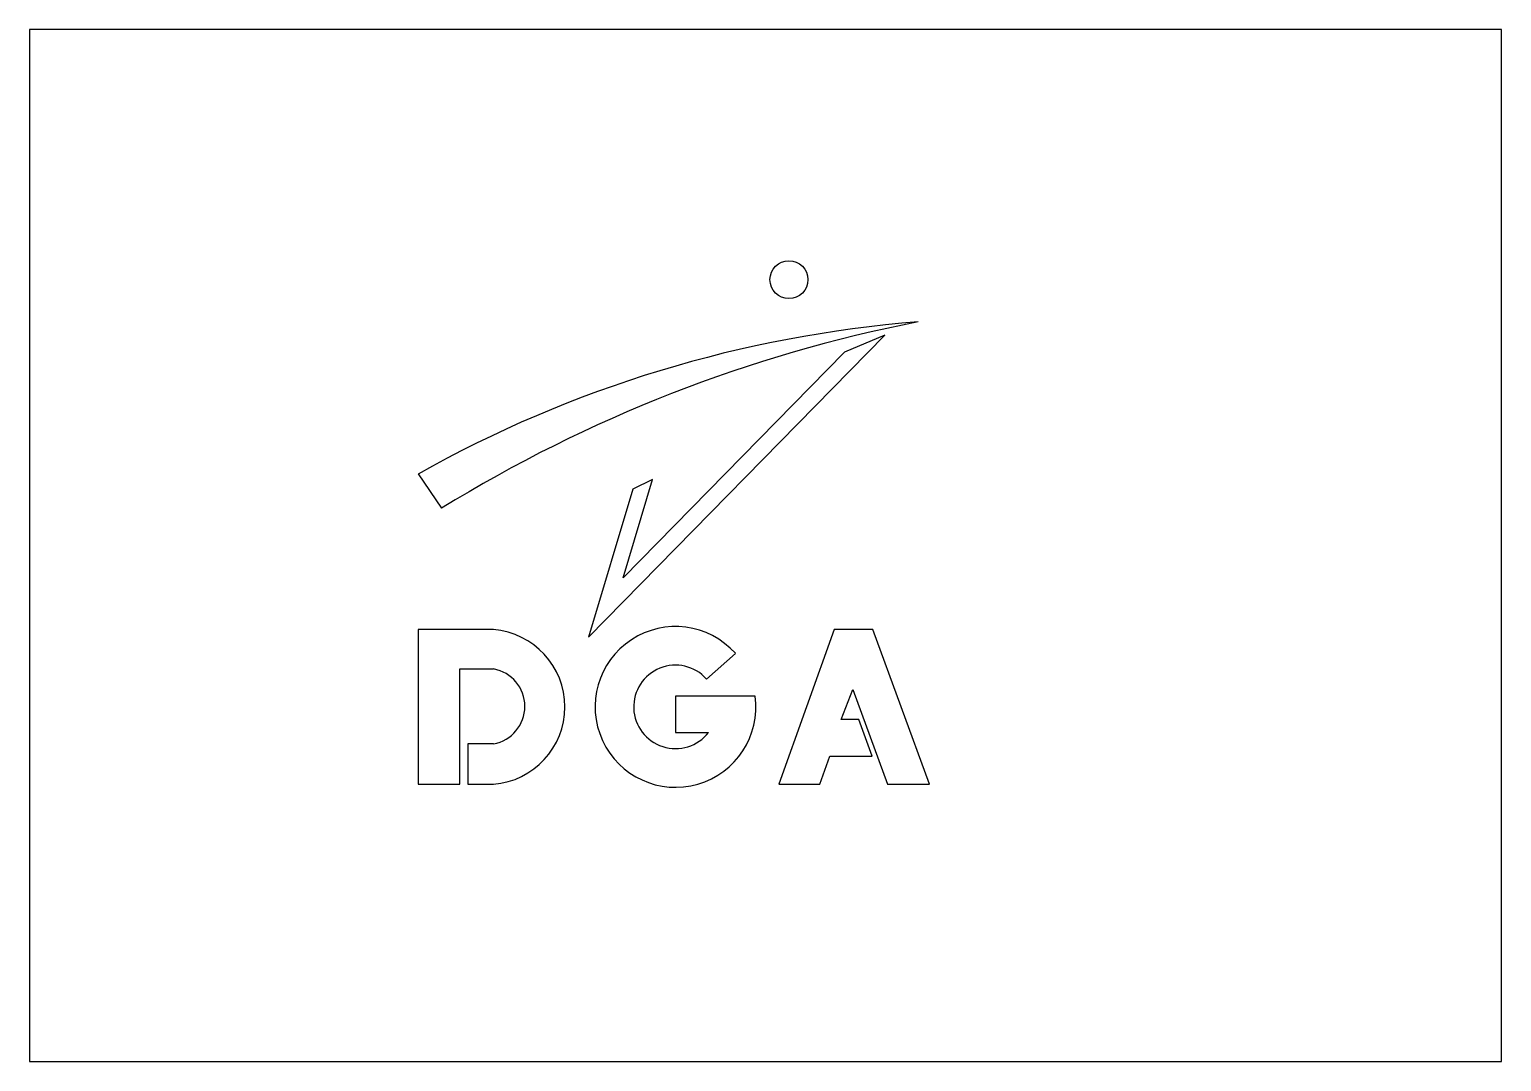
# Model space of a CAD drawing. Header units: millimetres. Extents: x -81 to 224, y -57 to 157.
import ezdxf

# ---------------------------------------------------------------- set-up
doc = ezdxf.new("R2010")
doc.units = ezdxf.units.MM

msp = doc.modelspace()

# ---------------------------------------------------------------- linework, layer by layer
at = {"color": 7, "linetype": 'Continuous', "lineweight": 25}
for p, q in [((-80.5, 157.04), (-80.5, -56.87)), ((224.41, 157.04), (-80.5, 157.04)), ((224.41, -56.87), (224.41, 157.04)), ((35.32, 31.07), (96.66, 93.68)), ((96.66, 93.68), (88.33, 90.18)), ((88.33, 90.18), (42.46, 43.36)), ((0, 64.9), (4.83, 57.8)), ((44.51, 61.77), (35.32, 31.07)), ((42.46, 43.36), (48.56, 63.75)), ((48.56, 63.75), (44.51, 61.77)), ((15.62, 32.65), (0, 32.65)), ((0, 32.65), (0, 0.6)), ((86.19, 32.65), (74.74, 0.6)), ((94.22, 32.65), (86.19, 32.65)), ((105.92, 0.6), (94.22, 32.65)), ((59.76, 22.4), (65.72, 27.73)), ((8.63, 24.49), (15.62, 24.49)), ((8.63, 0.6), (8.63, 24.49)), ((53.31, 18.83), (53.31, 11.35)), ((69.81, 18.83), (53.31, 18.83)), ((87.61, 14), (90.04, 20.27)), ((90.04, 20.27), (97.22, 0.6)), ((91.29, 14), (87.61, 14)), ((94.05, 6.44), (91.29, 14)), ((53.31, 11.35), (60.16, 11.35)), ((10.29, 8.99), (10.29, 0.6)), ((15.62, 8.99), (10.29, 8.99)), ((83.19, 0.6), (85.27, 6.44)), ((85.27, 6.44), (94.05, 6.44)), ((0, 0.6), (8.63, 0.6)), ((10.29, 0.6), (15.62, 0.6)), ((74.74, 0.6), (83.19, 0.6)), ((97.22, 0.6), (105.92, 0.6)), ((-80.5, -56.87), (224.41, -56.87))]:
    msp.add_line(p, q, dxfattribs=at)
msp.add_circle((76.81, 105.18), 3.93, dxfattribs=at)
for centre, radius, start, end in [((123.36, -154.45), 251.65, 94.5017, 119.3527), ((160.66, -195.03), 296.99, 101.0761, 121.6469), ((14.31, 16.63), 16.08, 274.6819, 85.3181), ((53.31, 16.63), 16.65, 41.8262, 7.6023), ((14.23, 16.74), 7.88, 280.1502, 79.8498), ((53.31, 16.63), 8.65, 41.8262, 322.3657)]:
    msp.add_arc(centre, radius, start, end, dxfattribs=at)

doc.saveas('drawing.dxf')
